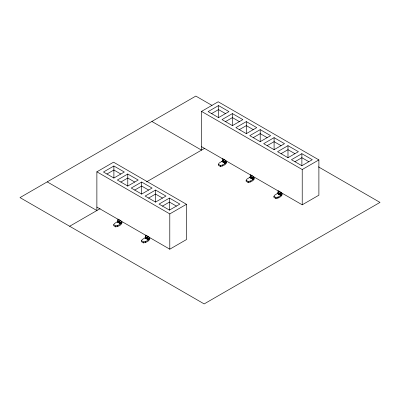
<?xml version="1.0" encoding="UTF-8"?>
<svg xmlns="http://www.w3.org/2000/svg" width="400" height="400" viewBox="0 0 400 400"><rect width="100%" height="100%" fill="white"/><g stroke="black" fill="none" stroke-linecap="round" stroke-linejoin="round"><path stroke-width="0.6" d="M155.555 190.055L145.14 196.07L155.555 202.085L165.97 196.07L155.555 190.055L155.555 202.155M287.985 145.675L277.57 151.685L287.985 157.7L298.405 151.685L287.985 145.675L287.985 157.77M122.155 222.13C121.905 225.165 118.215 226.4 115.74 226.89L113.705 225.715L113.705 224.71L114.445 223.535L117.665 221.52L117.95 219.065L120.81 220.715M149.93 238.17C149.68 241.2 145.995 242.44 143.52 242.925L141.48 241.75L141.48 240.75L142.22 239.57L145.445 237.56L145.73 235.1L149.06 237.025C150.03 240.315 145.91 241.51 143.52 241.925L141.48 240.75M226.805 161.71C226.555 164.74 222.87 165.98 220.395 166.47L218.355 165.29L218.355 164.29L219.095 163.115L222.32 161.1L222.605 158.645L225.935 160.57C226.905 163.855 222.785 165.055 220.395 165.465L218.355 164.29M254.585 177.75C254.335 180.78 250.645 182.02 248.17 182.505L246.135 181.33L246.135 180.325L246.875 179.15L250.095 177.14L250.38 174.68M282.36 193.785C282.115 196.815 278.425 198.055 275.95 198.545L273.91 197.365L273.91 196.365L274.655 195.19L277.875 193.175L278.16 190.72L281.495 192.645C282.46 195.93 278.34 197.13 275.95 197.54L273.91 196.365M113.705 224.71L115.74 225.885C118.13 225.475 122.25 224.28 121.285 220.99M246.135 180.325L248.17 181.505C250.565 181.09 254.685 179.895 253.715 176.605M47.22 181.88L96.875 210.545L96.875 171.815L113.54 162.19L186.46 204.29L186.46 239.57L169.79 249.195L96.875 207.095M151.875 121.455L201.53 150.125L201.53 111.395L218.195 101.77L318.89 159.905L318.89 195.19L302.22 204.81L201.53 146.675M113.89 166L103.47 172.015L113.89 178.03L124.305 172.015L113.89 166L113.89 178.1M218.54 105.58L208.125 111.595L218.54 117.61L228.96 111.595L218.54 105.58L218.54 117.675M106.945 174.02L113.89 170.01L120.835 174.02M211.595 113.6L218.54 109.59L225.485 113.6M127.78 174.02L117.36 180.035L127.78 186.045L138.195 180.035L127.78 174.02L127.78 186.115M232.43 113.6L222.015 119.61L232.43 125.625L242.845 119.61L232.43 113.6L232.43 125.695M120.835 182.04L127.78 178.03L134.72 182.04M225.485 121.615L232.43 117.61L239.375 121.615M141.665 182.04L131.25 188.05L141.665 194.065L152.085 188.05L141.665 182.04L141.665 194.135M246.32 121.615L235.905 127.63L246.32 133.645L256.735 127.63L246.32 121.615L246.32 133.715M69.655 226.26L100.11 208.675M146.505 181.89L204.745 148.265M134.72 190.055L141.665 186.045L148.61 190.055M239.375 129.635L246.32 125.625L253.265 129.635M260.21 129.635L249.79 135.65L260.21 141.665L270.625 135.65L260.21 129.635L260.21 141.735M148.61 198.075L155.555 194.065L162.5 198.075M253.265 137.655L260.21 133.645L267.155 137.655M169.445 198.075L159.03 204.09L169.445 210.105L179.86 204.09L169.445 198.075L169.445 210.17M274.095 137.655L263.68 143.67L274.095 149.68L284.515 143.67L274.095 137.655L274.095 149.75M162.5 206.095L169.445 202.085L176.39 206.095M267.155 145.675L274.095 141.665L281.04 145.675M96.875 171.815L169.79 213.91L186.46 204.29M281.04 153.69L287.985 149.68L294.93 153.69M301.875 153.69L291.46 159.705L301.875 165.72L312.29 159.705L301.875 153.69L301.875 165.79M294.93 161.71L301.875 157.7L308.82 161.71M201.53 111.395L302.22 169.53L318.89 159.905M212.025 105.425L195.835 96.08L20 197.595L204.165 303.92L380 202.405L318.415 166.85M250.86 174.955L252.765 176.055M222.605 160.285L225.935 162.21M250.38 176.325L253.715 178.25M278.16 192.36L281.495 194.285M222.595 160.42L225.93 162.34M250.375 176.455L253.705 178.38M278.15 192.495L281.485 194.415M222.57 160.555L225.905 162.48M250.35 176.59L253.68 178.515M278.125 192.63L281.46 194.555M222.53 160.695L225.86 162.62M250.305 176.735L253.64 178.655M278.085 192.77L281.415 194.695M222.47 160.835L225.805 162.76M250.25 176.875L253.585 178.795M278.025 192.91L281.36 194.835M222.4 160.97L225.735 162.895M250.18 177.01L253.51 178.935M277.955 193.045L281.29 194.97M222.32 161.1L225.65 163.025M250.095 177.14L253.43 179.065M277.875 193.175L281.205 195.1M222.225 161.22L225.56 163.145M250.005 177.26L253.335 179.185M277.78 193.295L281.115 195.22M222.125 161.325L225.46 163.25M249.9 177.365L253.235 179.29M277.68 193.4L281.015 195.325M222.02 161.42L225.35 163.34M249.795 177.455L253.13 179.38M277.575 193.49L280.905 195.415M221.91 161.49L225.245 163.415M249.685 177.53L253.02 179.45M277.465 193.565L280.8 195.49M117.95 220.71L121.285 222.635M145.73 236.745L149.06 238.67M117.945 220.84L121.275 222.765M145.72 236.875L149.055 238.8M117.915 220.975L121.25 222.9M145.695 237.015L149.03 238.935M117.875 221.115L121.21 223.04M145.655 237.155L148.985 239.08M117.82 221.255L121.15 223.18M145.595 237.295L148.93 239.22M117.75 221.395L121.08 223.315M145.525 237.43L148.86 239.355M117.665 221.52L121 223.445M145.445 237.56L148.775 239.485M117.57 221.64L120.905 223.565M145.35 237.68L148.685 239.605M117.47 221.75L120.805 223.67M145.25 237.785L148.585 239.71M117.365 221.84L120.7 223.765M145.145 237.875L148.475 239.8M117.255 221.91L120.59 223.835M145.035 237.95L148.37 239.875M302.22 169.53L302.22 204.81M277.985 197.115L277.985 198.115M275.95 197.54L275.95 198.545M250.21 181.075L250.21 182.08M248.17 181.505L248.17 182.505M222.43 165.04L222.43 166.04M220.395 165.465L220.395 166.47M169.79 213.91L169.79 249.195M145.555 241.495L145.555 242.5M143.52 241.925L143.52 242.925M117.78 225.46L117.78 226.46M115.74 225.885L115.74 226.89"/></g></svg>
